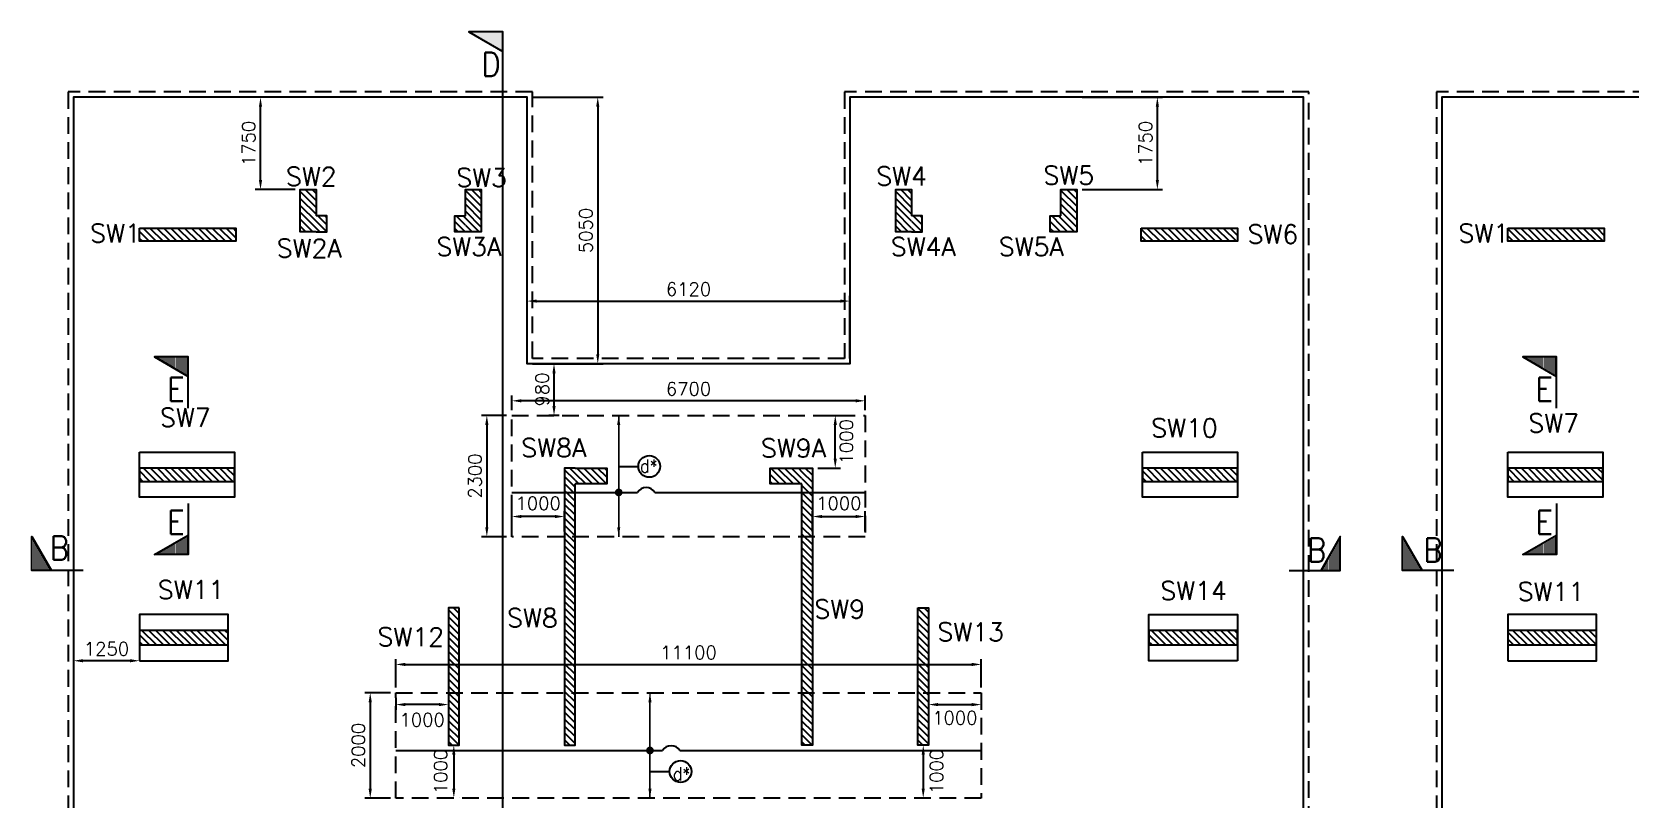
# Model space of a CAD drawing. Extents: x 493682 to 1244665, y -124941 to -2846.
# Drawn here: x 560956 to 591254, y -19614 to -5078 of the extents above; entities that cross this region are included whole.
import ezdxf
from ezdxf.lldxf.tags import DXFTag

# ---------------------------------------------------------------- set-up
doc = ezdxf.new("R2010")
doc.units = 0
doc.header["$MEASUREMENT"] = 0
doc.header["$PDMODE"] = 34
doc.header["$PDSIZE"] = 50
doc.linetypes.add('HIDDEN', pattern=[9.525, 6.35, -3.175])
for name, color, linetype in [('001 TOP VERTICAL STEEL', 183, 'Continuous'), ('001 X DIR.', 130, 'Continuous'), ('04 FOOTING', 2, 'Continuous'), ('04 NORMAL TEXT', 2, 'Continuous'), ('16 SECT-MKD', 1, 'Continuous'), ('16 SECT-NO', 1, 'Continuous'), ('18 COL. TEXT', 1, 'Continuous'), ('19 COLUMN', 1, 'Continuous'), ('21GRID CIRCLE', 5, 'Continuous'), ('22222', 63, 'Continuous'), ('25 hatch', 8, 'Continuous'), ('26 HT (PCC)', 8, 'Continuous'), ('RENF', 2, 'Continuous')]:
    doc.layers.add(name, color=color, linetype=linetype)
doc.styles.add('ROMAND', font='simplex.shx', dxfattribs={"width": 0.85})
doc.styles.add('ROMANS', font='simplex.shx')
tags = doc.linetypes.add('HIDDEN2', pattern=[0.1875, 0.125, -0.0625]).pattern_tags.tags
tags[6:7] = [DXFTag(74, 4), DXFTag(75, 0), DXFTag(340, '0'), DXFTag(46, 1.0), DXFTag(50, 0.0), DXFTag(44, 0.0), DXFTag(45, 0.0)]
tags[4:5] = [DXFTag(74, 4), DXFTag(75, 0), DXFTag(340, '0'), DXFTag(46, 1.0), DXFTag(50, 0.0), DXFTag(44, 0.0), DXFTag(45, 0.0)]
doc.dimstyles.new('SDU-II', dxfattribs={"dimscale": 100, "dimtxt": 2.5, "dimasz": 1.8, "dimexe": 1, "dimexo": 1, "dimgap": 1, "dimtad": 1, "dimdec": 0, "dimzin": 0, "dimdsep": 46, "dimtxsty": 'ROMANS', "dimcen": 0.09, "dimclrd": 5, "dimclre": 5, "dimclrt": 4, "dimadec": 0, "dimazin": 0, "dimtfac": 1, "dimtdec": 0, "dimtmove": 1, "dimatfit": 3, "dimfxl": 1, "dimtolj": 1, "dimtzin": 0, "dimlwd": 9, "dimlwe": 0, "dimarcsym": 1})
doc.dimstyles.get("Standard").update_dxf_attribs({"dimscale": 100, "dimtxt": 2.5, "dimasz": 1.8, "dimexe": 1, "dimexo": 1, "dimgap": 1, "dimtad": 1, "dimdec": 0, "dimzin": 0, "dimdsep": 46, "dimtxsty": 'ROMANS', "dimcen": 0, "dimclrd": 5, "dimclre": 5, "dimclrt": 4, "dimadec": 0, "dimazin": 0, "dimtfac": 1, "dimtdec": 4, "dimtofl": 0, "dimtmove": 2, "dimatfit": 3, "dimfxl": 1, "dimtolj": 1, "dimtzin": 0, "dimlwe": -1, "dimarcsym": 0})
pattern_1 = [(90, (642254.875, -47820.015), (-19.2, 4e-15), [0, -19.2])]
pattern_2 = [(90, (504462.125, -47820.015), (19.2, 4e-15), [0, -19.2])]
pattern_3 = [(90, (668241.508, -47820.015), (-19.2, 4e-15), [0, -19.2])]
pattern_4 = [(315, (-18882.915, -74416.34), (65.63609, 65.63609), [])]

# ---------------------------------------------------------------- blocks, each defined once
blk = doc.blocks.new('*D11')
at = {"color": 5, "linetype": 'Continuous', "transparency": 16777216}
for p, q in [((567754, -17600), (567269, -17600)), ((567754, -19600), (567269, -19600))]:
    blk.add_line(p, q, dxfattribs=at)
at = {"color": 5, "linetype": 'Continuous', "lineweight": -2, "transparency": 16777216}
blk.add_line((567369, -17780), (567369, -19420), dxfattribs=at)
at = {"color": 5, "transparency": 16777216}
for points in [[(567399, -17780), (567339, -17780), (567369, -17600)], [(567339, -19420), (567399, -19420), (567369, -19600)]]:
    blk.add_solid(points, dxfattribs=at)
at = {"layer": 'DEFPOINTS', "color": 0, "transparency": 16777216}
for p in [(567854, -17600), (567369, -19600), (567854, -19600)]:
    blk.add_point(p, dxfattribs=at)
at = {"color": 4, "transparency": 16777216, "insert": (567144, -18600), "char_height": 250, "attachment_point": 5, "rotation": 90, "style": 'ROMANS'}
blk.add_mtext('\\A1;2000', dxfattribs=at)
blk = doc.blocks.new('*D14')
at = {"color": 5, "linetype": 'Continuous', "transparency": 16777216}
for p, q in [((570954, -11364), (570754, -11364)), ((570954, -12344), (570754, -12344))]:
    blk.add_line(p, q, dxfattribs=at)
at = {"color": 5, "linetype": 'Continuous', "lineweight": -2, "transparency": 16777216}
blk.add_line((570854, -12164), (570854, -11544), dxfattribs=at)
at = {"color": 5, "transparency": 16777216}
for points in [[(570884, -11544), (570824, -11544), (570854, -11364)], [(570824, -12164), (570884, -12164), (570854, -12344)]]:
    blk.add_solid(points, dxfattribs=at)
at = {"layer": 'DEFPOINTS', "color": 0, "transparency": 16777216}
for p in [(570854, -11364), (571054, -11364), (571054, -12344)]:
    blk.add_point(p, dxfattribs=at)
at = {"color": 4, "transparency": 16777216, "insert": (570629, -11854), "char_height": 250, "attachment_point": 5, "rotation": 90, "style": 'ROMANS'}
blk.add_mtext('\\A1;980', dxfattribs=at)
blk = doc.blocks.new('zw$DB44')
at = {"layer": '25 hatch', "linetype": 'Continuous', "ltscale": 5}
h = blk.add_hatch(dxfattribs=at)
h.set_pattern_fill('ANSI31', color=256, scale=29.235733, angle=270, style=0)
h.set_pattern_definition(pattern_4)
h.paths.add_polyline_path([(-150, 0), (150, 0), (150, -800), (-150, -800)])
h = blk.add_hatch(dxfattribs=at)
h.set_pattern_fill('ANSI31', color=256, scale=29.235733, angle=270, style=0)
h.set_pattern_definition(pattern_4)
h.paths.add_polyline_path([(14270, 0), (14570, 0), (14570, -800), (14270, -800)])
h = blk.add_hatch(dxfattribs=at)
h.set_pattern_fill('ANSI31', color=256, scale=29.235733, angle=270, style=0)
h.set_pattern_definition(pattern_4)
h.paths.add_polyline_path([(2980, 0), (3280, 0), (3280, -800), (2980, -800)])
h = blk.add_hatch(dxfattribs=at)
h.set_pattern_fill('ANSI31', color=256, scale=29.235733, angle=270, style=0)
h.set_pattern_definition(pattern_4)
h.paths.add_polyline_path([(11140, 0), (11440, 0), (11440, -800), (11140, -800)])
h = blk.add_hatch(dxfattribs=at)
h.set_pattern_fill('ANSI31', color=256, scale=29.235733, angle=270, style=0)
h.set_pattern_definition(pattern_4)
h.paths.add_polyline_path([(150, -800), (350, -800), (350, -500), (150, -500)])
h = blk.add_hatch(dxfattribs=at)
h.set_pattern_fill('ANSI31', color=256, scale=29.235733, angle=270, style=0)
h.set_pattern_definition(pattern_4)
h.paths.add_polyline_path([(2780, -500), (2980, -500), (2980, -800), (2780, -800)])
h = blk.add_hatch(dxfattribs=at)
h.set_pattern_fill('ANSI31', color=256, scale=29.235733, angle=270, style=0)
h.set_pattern_definition(pattern_4)
h.paths.add_polyline_path([(11440, -800), (11640, -800), (11640, -500), (11440, -500)])
h = blk.add_hatch(dxfattribs=at)
h.set_pattern_fill('ANSI31', color=256, scale=29.235733, angle=270, style=0)
h.set_pattern_definition(pattern_4)
h.paths.add_polyline_path([(14270, -800), (14070, -800), (14070, -500), (14270, -500)])
h = blk.add_hatch(dxfattribs=at)
h.set_pattern_fill('ANSI31', color=256, scale=29.235733, angle=270, style=0)
h.set_pattern_definition(pattern_4)
h.paths.add_polyline_path([(-3200, -731), (-1370, -731), (-1370, -981), (-3200, -981)])
h = blk.add_hatch(dxfattribs=at)
h.set_pattern_fill('ANSI31', color=256, scale=29.235733, angle=270, style=0)
h.set_pattern_definition(pattern_4)
h.paths.add_polyline_path([(15790, -731), (17620, -731), (17620, -981), (15790, -981)])
h = blk.add_hatch(dxfattribs=at)
h.set_pattern_fill('ANSI31', color=256, scale=29.235733, angle=270, style=0)
h.set_pattern_definition([(315, (-18882.915, -73966.34), (65.63609, 65.63609), [])])
h.paths.add_polyline_path([(-3200, -5530), (-3200, -5280), (-1400, -5280), (-1400, -5530)])
h = blk.add_hatch(dxfattribs=at)
h.set_pattern_fill('ANSI31', color=256, scale=29.235733, angle=270, style=0)
h.set_pattern_definition(pattern_4)
h.paths.add_polyline_path([(4860, -10530), (5060, -10530), (5060, -5280), (4860, -5280)])
h = blk.add_hatch(dxfattribs=at)
h.set_pattern_fill('ANSI31', color=256, scale=29.235733, angle=270, style=0)
h.set_pattern_definition(pattern_4)
h.paths.add_polyline_path([(5060, -5280), (5660, -5280), (5660, -5580), (5060, -5580)])
h = blk.add_hatch(dxfattribs=at)
h.set_pattern_fill('ANSI31', color=256, scale=29.235733, angle=270, style=0)
h.set_pattern_definition(pattern_4)
h.paths.add_polyline_path([(8760, -5280), (9360, -5280), (9360, -5580), (8760, -5580)])
h = blk.add_hatch(dxfattribs=at)
h.set_pattern_fill('ANSI31', color=256, scale=29.235733, angle=270, style=0)
h.set_pattern_definition(pattern_4)
h.paths.add_polyline_path([(9360, -5280), (9560, -5280), (9560, -10530), (9360, -10530)])
h = blk.add_hatch(dxfattribs=at)
h.set_pattern_fill('ANSI31', color=256, scale=29.235733, angle=270, style=0)
h.set_pattern_definition([(315, (137.085, -73966.34), (65.63609, 65.63609), [])])
h.paths.add_polyline_path([(15820, -5530), (15820, -5280), (17620, -5280), (17620, -5530)])
h = blk.add_hatch(dxfattribs=at)
h.set_pattern_fill('ANSI31', color=256, scale=29.235733, angle=270, style=0)
h.set_pattern_definition(pattern_4)
h.paths.add_polyline_path([(2860, -7930), (2660, -7930), (2660, -10530), (2860, -10530)])
h = blk.add_hatch(dxfattribs=at)
h.set_pattern_fill('ANSI31', color=256, scale=29.235733, angle=270, style=0)
h.set_pattern_definition(pattern_4)
h.paths.add_polyline_path([(11560, -7930), (11760, -7930), (11760, -10530), (11560, -10530)])
h = blk.add_hatch(dxfattribs=at)
h.set_pattern_fill('ANSI31', color=256, scale=29.235733, angle=270, style=0)
h.set_pattern_definition([(315, (-18882.915, -74841.34), (65.63609, 65.63609), [])])
h.paths.add_polyline_path([(-1520, -8630), (-1520, -8355), (-3200, -8355), (-3200, -8630)])
h = blk.add_hatch(dxfattribs=at)
h.set_pattern_fill('ANSI31', color=256, scale=29.235733, angle=270, style=0)
h.set_pattern_definition([(315, (257.085, -74841.34), (65.63609, 65.63609), [])])
h.paths.add_polyline_path([(17620, -8630), (17620, -8355), (15940, -8355), (15940, -8630)])
at = {"layer": '19 COLUMN'}
for points in [[(150, -800), (-150, -800), (-150, 0), (150, 0), (150, -500)], [(14270, -500), (14270, 0), (14570, 0), (14570, -800), (14270, -800)], [(2980, -500), (2980, 0), (3280, 0), (3280, -800), (2980, -800)], [(11440, -800), (11140, -800), (11140, 0), (11440, 0), (11440, -500)], [(150, -800), (350, -800), (350, -500), (150, -500)], [(2980, -800), (2780, -800), (2780, -500), (2980, -500)], [(11440, -800), (11640, -800), (11640, -500), (11440, -500)], [(14270, -800), (14070, -800), (14070, -500), (14270, -500)], [(5060, -5280), (4860, -5280), (4860, -10530), (5060, -10530), (5060, -5580)], [(5060, -5280), (5660, -5280), (5660, -5580), (5060, -5580)], [(9360, -5580), (8760, -5580), (8760, -5280), (9360, -5280)], [(9360, -5280), (9560, -5280), (9560, -10530), (9360, -10530), (9360, -5580)]]:
    blk.add_lwpolyline(points, dxfattribs=at)
for points in [[(-3200, -731), (-1370, -731), (-1370, -981), (-3200, -981)], [(15790, -731), (17620, -731), (17620, -981), (15790, -981)], [(-3200, -4980), (-1400, -4980), (-1400, -5830), (-3200, -5830)], [(15820, -4980), (17620, -4980), (17620, -5830), (15820, -5830)], [(-1400, -5530), (-1400, -5280), (-3200, -5280), (-3200, -5530)], [(17620, -5530), (17620, -5280), (15820, -5280), (15820, -5530)], [(-3200, -8930), (-1520, -8930), (-1520, -8055), (-3200, -8055)], [(2860, -7930), (2660, -7930), (2660, -10530), (2860, -10530)], [(11560, -7930), (11760, -7930), (11760, -10530), (11560, -10530)], [(17620, -8930), (15940, -8930), (15940, -8055), (17620, -8055)], [(-1520, -8630), (-1520, -8355), (-3200, -8355), (-3200, -8630)], [(17620, -8630), (17620, -8355), (15940, -8355), (15940, -8630)]]:
    blk.add_lwpolyline(points, close=True, dxfattribs=at)
blk = doc.blocks.new('*D45')
at = {"color": 5, "linetype": 'Continuous', "transparency": 16777216}
for p, q in [((567854, -17500), (567854, -16964)), ((578954, -17500), (578954, -16964))]:
    blk.add_line(p, q, dxfattribs=at)
at = {"color": 5, "linetype": 'Continuous', "lineweight": -2, "transparency": 16777216}
blk.add_line((568034, -17064), (578774, -17064), dxfattribs=at)
at = {"color": 5, "transparency": 16777216}
for points in [[(568034, -17034), (568034, -17094), (567854, -17064)], [(578774, -17094), (578774, -17034), (578954, -17064)]]:
    blk.add_solid(points, dxfattribs=at)
at = {"layer": 'DEFPOINTS', "color": 0, "transparency": 16777216}
for p in [(578954, -17064), (567854, -17600), (578954, -17600)]:
    blk.add_point(p, dxfattribs=at)
at = {"color": 4, "transparency": 16777216, "insert": (573404, -16839), "char_height": 250, "attachment_point": 5, "style": 'ROMANS'}
blk.add_mtext('\\A1;{11100}', dxfattribs=at)
blk = doc.blocks.new('*D236')
at = {"color": 5, "lineweight": -2, "transparency": 16777216}
blk.add_line((568954, -18774), (568954, -19415), dxfattribs=at)
at = {"color": 5, "transparency": 16777216}
for p, q in [((569054, -18594), (569054, -18594)), ((569054, -19595), (569054, -19595))]:
    blk.add_line(p, q, dxfattribs=at)
for points in [[(568984, -18774), (568924, -18774), (568954, -18594)], [(568924, -19415), (568984, -19415), (568954, -19595)]]:
    blk.add_solid(points, dxfattribs=at)
at = {"layer": 'DEFPOINTS', "color": 0, "transparency": 16777216}
for p in [(568954, -18594), (568954, -19595), (568954, -19595)]:
    blk.add_point(p, dxfattribs=at)
at = {"color": 4, "transparency": 16777216, "insert": (568704, -19094), "char_height": 250, "attachment_point": 5, "rotation": 90, "style": 'ROMANS'}
blk.add_mtext('\\A1;1000', dxfattribs=at)
blk = doc.blocks.new('*D237')
at = {"color": 5, "transparency": 16777216}
for p, q in [((567854, -17695), (567854, -17925)), ((568853, -17695), (568853, -17925))]:
    blk.add_line(p, q, dxfattribs=at)
at = {"color": 5, "lineweight": -2, "transparency": 16777216}
blk.add_line((568673, -17825), (568034, -17825), dxfattribs=at)
at = {"color": 5, "transparency": 16777216}
for points in [[(568034, -17795), (568034, -17855), (567854, -17825)], [(568673, -17855), (568673, -17795), (568853, -17825)]]:
    blk.add_solid(points, dxfattribs=at)
at = {"layer": 'DEFPOINTS', "color": 0, "transparency": 16777216}
for p in [(567854, -17595), (567854, -17825), (568853, -17595)]:
    blk.add_point(p, dxfattribs=at)
at = {"color": 4, "transparency": 16777216, "insert": (568353, -18114), "char_height": 250, "attachment_point": 5, "style": 'ROMANS'}
blk.add_mtext('\\A1;1000', dxfattribs=at)
blk = doc.blocks.new('*D238')
at = {"color": 5, "lineweight": -2, "transparency": 16777216}
blk.add_line((577854, -18774), (577854, -19415), dxfattribs=at)
at = {"color": 5, "transparency": 16777216}
for p, q in [((577954, -18594), (577954, -18594)), ((577954, -19595), (577954, -19595))]:
    blk.add_line(p, q, dxfattribs=at)
for points in [[(577884, -18774), (577824, -18774), (577854, -18594)], [(577824, -19415), (577884, -19415), (577854, -19595)]]:
    blk.add_solid(points, dxfattribs=at)
at = {"layer": 'DEFPOINTS', "color": 0, "transparency": 16777216}
for p in [(577854, -18594), (577854, -19595), (577854, -19595)]:
    blk.add_point(p, dxfattribs=at)
at = {"color": 4, "transparency": 16777216, "insert": (578104, -19094), "char_height": 250, "attachment_point": 5, "rotation": 90, "style": 'ROMANS'}
blk.add_mtext('\\A1;1000', dxfattribs=at)
blk = doc.blocks.new('*D239')
at = {"color": 5, "transparency": 16777216}
for p, q in [((577954, -17695), (577954, -17925)), ((578954, -17695), (578954, -17925))]:
    blk.add_line(p, q, dxfattribs=at)
at = {"color": 5, "lineweight": -2, "transparency": 16777216}
blk.add_line((578134, -17825), (578774, -17825), dxfattribs=at)
at = {"color": 5, "transparency": 16777216}
for points in [[(578134, -17795), (578134, -17855), (577954, -17825)], [(578774, -17855), (578774, -17795), (578954, -17825)]]:
    blk.add_solid(points, dxfattribs=at)
at = {"layer": 'DEFPOINTS', "color": 0, "transparency": 16777216}
for p in [(577954, -17595), (578954, -17595), (578954, -17825)]:
    blk.add_point(p, dxfattribs=at)
at = {"color": 4, "transparency": 16777216, "insert": (578454, -18077), "char_height": 250, "attachment_point": 5, "style": 'ROMANS'}
blk.add_mtext('\\A1;1000', dxfattribs=at)
blk = doc.blocks.new('*D240')
at = {"color": 5, "transparency": 16777216}
for p, q in [((575854, -12344), (576286, -12344)), ((575854, -13344), (576286, -13344))]:
    blk.add_line(p, q, dxfattribs=at)
at = {"color": 5, "lineweight": -2, "transparency": 16777216}
blk.add_line((576186, -13164), (576186, -12524), dxfattribs=at)
at = {"color": 5, "transparency": 16777216}
for points in [[(576216, -12524), (576156, -12524), (576186, -12344)], [(576156, -13164), (576216, -13164), (576186, -13344)]]:
    blk.add_solid(points, dxfattribs=at)
at = {"layer": 'DEFPOINTS', "color": 0, "transparency": 16777216}
for p in [(575754, -12344), (576186, -12344), (575754, -13344)]:
    blk.add_point(p, dxfattribs=at)
at = {"color": 4, "transparency": 16777216, "insert": (576397, -12844), "char_height": 250, "attachment_point": 5, "rotation": 90, "style": 'ROMANS'}
blk.add_mtext('\\A1;1000', dxfattribs=at)
blk = doc.blocks.new('*D241')
at = {"color": 5, "transparency": 16777216}
for p, q in [((575754, -14544), (575754, -14161)), ((576754, -14544), (576754, -14161))]:
    blk.add_line(p, q, dxfattribs=at)
at = {"color": 5, "lineweight": -2, "transparency": 16777216}
blk.add_line((575934, -14261), (576574, -14261), dxfattribs=at)
at = {"color": 5, "transparency": 16777216}
for points in [[(575934, -14231), (575934, -14291), (575754, -14261)], [(576574, -14291), (576574, -14231), (576754, -14261)]]:
    blk.add_solid(points, dxfattribs=at)
at = {"layer": 'DEFPOINTS', "color": 0, "transparency": 16777216}
for p in [(576754, -14261), (575754, -14644), (576754, -14644)]:
    blk.add_point(p, dxfattribs=at)
at = {"color": 4, "transparency": 16777216, "insert": (576254, -14011), "char_height": 250, "attachment_point": 5, "style": 'ROMANS'}
blk.add_mtext('\\A1;1000', dxfattribs=at)
blk = doc.blocks.new('*D242')
at = {"color": 5, "transparency": 16777216}
for p, q in [((570054, -14544), (570054, -14161)), ((571054, -14544), (571054, -14161))]:
    blk.add_line(p, q, dxfattribs=at)
at = {"color": 5, "lineweight": -2, "transparency": 16777216}
blk.add_line((570874, -14261), (570234, -14261), dxfattribs=at)
at = {"color": 5, "transparency": 16777216}
for points in [[(570234, -14231), (570234, -14291), (570054, -14261)], [(570874, -14291), (570874, -14231), (571054, -14261)]]:
    blk.add_solid(points, dxfattribs=at)
at = {"layer": 'DEFPOINTS', "color": 0, "transparency": 16777216}
for p in [(570054, -14261), (570054, -14644), (571054, -14644)]:
    blk.add_point(p, dxfattribs=at)
at = {"color": 4, "transparency": 16777216, "insert": (570554, -14011), "char_height": 250, "attachment_point": 5, "style": 'ROMANS'}
blk.add_mtext('\\A1;1000', dxfattribs=at)
blk = doc.blocks.new('*D311')
at = {"color": 5, "transparency": 16777216}
for p, q in [((570054, -12244), (570054, -11968)), ((576754, -12244), (576754, -11968))]:
    blk.add_line(p, q, dxfattribs=at)
at = {"color": 5, "lineweight": -2, "transparency": 16777216}
blk.add_line((576574, -12068), (570234, -12068), dxfattribs=at)
at = {"color": 5, "transparency": 16777216}
for points in [[(570234, -12038), (570234, -12098), (570054, -12068)], [(576574, -12098), (576574, -12038), (576754, -12068)]]:
    blk.add_solid(points, dxfattribs=at)
at = {"layer": 'DEFPOINTS', "color": 0, "transparency": 16777216}
for p in [(570054, -12068), (570054, -12344), (576754, -12344)]:
    blk.add_point(p, dxfattribs=at)
at = {"color": 4, "transparency": 16777216, "insert": (573404, -11843), "char_height": 250, "attachment_point": 5, "style": 'ROMANS'}
blk.add_mtext('\\A1;6700', dxfattribs=at)
blk = doc.blocks.new('*D312')
at = {"color": 5, "transparency": 16777216}
for p, q in [((569954, -12344), (569480, -12344)), ((569954, -14644), (569480, -14644))]:
    blk.add_line(p, q, dxfattribs=at)
at = {"color": 5, "lineweight": -2, "transparency": 16777216}
blk.add_line((569580, -12524), (569580, -14464), dxfattribs=at)
at = {"color": 5, "transparency": 16777216}
for points in [[(569610, -12524), (569550, -12524), (569580, -12344)], [(569550, -14464), (569610, -14464), (569580, -14644)]]:
    blk.add_solid(points, dxfattribs=at)
at = {"layer": 'DEFPOINTS', "color": 0, "transparency": 16777216}
for p in [(570054, -12344), (569580, -14644), (570054, -14644)]:
    blk.add_point(p, dxfattribs=at)
at = {"color": 4, "transparency": 16777216, "insert": (569355, -13494), "char_height": 250, "attachment_point": 5, "rotation": 90, "style": 'ROMANS'}
blk.add_mtext('\\A1;2300', dxfattribs=at)
blk = doc.blocks.new('*D332')
at = {"layer": '22222', "color": 5, "transparency": 16777216}
for p, q in [((570444, -6314), (571783, -6314)), ((570444, -11364), (571783, -11364))]:
    blk.add_line(p, q, dxfattribs=at)
at = {"layer": '22222', "color": 5, "lineweight": -2, "transparency": 16777216}
blk.add_line((571683, -6494), (571683, -11184), dxfattribs=at)
at = {"layer": '22222', "color": 5, "transparency": 16777216}
for points in [[(571713, -6494), (571653, -6494), (571683, -6314)], [(571653, -11184), (571713, -11184), (571683, -11364)]]:
    blk.add_solid(points, dxfattribs=at)
at = {"layer": 'DEFPOINTS', "color": 0, "transparency": 16777216}
for p in [(570344, -6314), (570344, -11364), (571683, -11364)]:
    blk.add_point(p, dxfattribs=at)
at = {"layer": '22222', "color": 4, "transparency": 16777216, "insert": (571458, -8839), "char_height": 250, "attachment_point": 5, "rotation": 90, "style": 'ROMANS'}
blk.add_mtext('\\A1;5050', dxfattribs=at)
blk = doc.blocks.new('*D331')
at = {"color": 5, "transparency": 16777216}
for p, q in [((570344, -11264), (570344, -10078)), ((576463, -11264), (576463, -10078))]:
    blk.add_line(p, q, dxfattribs=at)
at = {"color": 5, "lineweight": -2, "transparency": 16777216}
blk.add_line((570524, -10178), (576283, -10178), dxfattribs=at)
at = {"color": 5, "transparency": 16777216}
for points in [[(570524, -10148), (570524, -10208), (570344, -10178)], [(576283, -10208), (576283, -10148), (576463, -10178)]]:
    blk.add_solid(points, dxfattribs=at)
at = {"layer": 'DEFPOINTS', "color": 0, "transparency": 16777216}
for p in [(576463, -10178), (570344, -11364), (576463, -11364)]:
    blk.add_point(p, dxfattribs=at)
at = {"color": 4, "transparency": 16777216, "insert": (573403, -9953), "char_height": 250, "attachment_point": 5, "style": 'ROMANS'}
blk.add_mtext('\\A1;6120', dxfattribs=at)
blk = doc.blocks.new('*D339')
at = {"color": 5, "transparency": 16777216}
for p, q in [((561744, -16894), (561744, -16894)), ((562994, -16894), (562994, -16894))]:
    blk.add_line(p, q, dxfattribs=at)
at = {"color": 5, "lineweight": -2, "transparency": 16777216}
blk.add_line((562814, -16994), (561924, -16994), dxfattribs=at)
at = {"color": 5, "transparency": 16777216}
for points in [[(561924, -16964), (561924, -17024), (561744, -16994)], [(562814, -17024), (562814, -16964), (562994, -16994)]]:
    blk.add_solid(points, dxfattribs=at)
at = {"layer": 'DEFPOINTS', "color": 0, "transparency": 16777216}
for p in [(561744, -16994), (561744, -16994), (562994, -16994)]:
    blk.add_point(p, dxfattribs=at)
at = {"color": 4, "transparency": 16777216, "insert": (562369, -16769), "char_height": 250, "attachment_point": 5, "style": 'ROMANS'}
blk.add_mtext('\\A1;1250', dxfattribs=at)
blk = doc.blocks.new('*D340')
at = {"color": 5, "transparency": 16777216}
for p, q in [((580864, -6314), (582393, -6314)), ((580864, -8064), (582393, -8064))]:
    blk.add_line(p, q, dxfattribs=at)
at = {"color": 5, "lineweight": -2, "transparency": 16777216}
blk.add_line((582293, -7884), (582293, -6494), dxfattribs=at)
at = {"color": 5, "transparency": 16777216}
for points in [[(582323, -6494), (582263, -6494), (582293, -6314)], [(582263, -7884), (582323, -7884), (582293, -8064)]]:
    blk.add_solid(points, dxfattribs=at)
at = {"layer": 'DEFPOINTS', "color": 0, "transparency": 16777216}
for p in [(580764, -6314), (582293, -6314), (580764, -8064)]:
    blk.add_point(p, dxfattribs=at)
at = {"color": 4, "transparency": 16777216, "insert": (582068, -7189), "char_height": 250, "attachment_point": 5, "rotation": 90, "style": 'ROMANS'}
blk.add_mtext('\\A1;1750', dxfattribs=at)
blk = doc.blocks.new('*D346')
at = {"color": 5, "transparency": 16777216}
for p, q in [((565944, -6314), (565189, -6314)), ((565944, -8064), (565189, -8064))]:
    blk.add_line(p, q, dxfattribs=at)
at = {"color": 5, "lineweight": -2, "transparency": 16777216}
blk.add_line((565289, -7884), (565289, -6494), dxfattribs=at)
at = {"color": 5, "transparency": 16777216}
for points in [[(565319, -6494), (565259, -6494), (565289, -6314)], [(565259, -7884), (565319, -7884), (565289, -8064)]]:
    blk.add_solid(points, dxfattribs=at)
at = {"layer": 'DEFPOINTS', "color": 0, "transparency": 16777216}
for p in [(565289, -6314), (566044, -6314), (566044, -8064)]:
    blk.add_point(p, dxfattribs=at)
at = {"color": 4, "transparency": 16777216, "insert": (565064, -7189), "char_height": 250, "attachment_point": 5, "rotation": 90, "style": 'ROMANS'}
blk.add_mtext('\\A1;1750', dxfattribs=at)

msp = doc.modelspace()

# ---------------------------------------------------------------- hatches: boundary and pattern name
at = {"layer": '16 SECT-MKD'}
h = msp.add_hatch(dxfattribs=at)
h.set_pattern_fill('SQDOTS', color=1, scale=19.2, angle=180, style=0)
h.set_pattern_definition([(180, (602418.781, -86376.788), (-5e-15, 19.2), [0, -19.2])])
h.paths.add_polyline_path([(569880.7, -5078), (569880.7, -5447.8), (569240.1, -5078)])
h = msp.add_hatch(dxfattribs=at)
h.set_pattern_fill('SQDOTS', color=1, scale=19.2, angle=180, style=0)
h.set_pattern_definition([(180, (596458.281, -92535.799), (-5e-15, 19.2), [0, -19.2])])
h.paths.add_polyline_path([(563920.2, -11237), (563920.2, -11606.8), (563279.6, -11237)])
h = msp.add_hatch(dxfattribs=at)
h.set_pattern_fill('SQDOTS', color=1, scale=19.2, angle=180, style=0)
h.set_pattern_definition([(180, (622400.86, -92535.799), (-5e-15, 19.2), [0, -19.2])])
h.paths.add_polyline_path([(589862.8, -11237), (589862.8, -11606.8), (589222.2, -11237)])
h = msp.add_hatch(dxfattribs=at)
h.set_pattern_fill('SQDOTS', color=1, scale=19.2, angle=90, style=0)
h.set_pattern_definition(pattern_1)
h.paths.add_polyline_path([(560956.1, -15281.9), (561325.9, -15281.9), (560956.1, -14641.3)])
h = msp.add_hatch(dxfattribs=at)
h.set_pattern_fill('SQDOTS', color=1, scale=19.2, angle=90, style=0)
h.set_pattern_definition(pattern_1)
h.paths.add_polyline_path([(560956.1, -15281.9), (561325.9, -15281.9), (560956.1, -14641.3)])
h = msp.add_hatch(dxfattribs=at)
h.set_pattern_fill('SQDOTS', color=1, scale=19.2, angle=180, style=0)
h.set_pattern_definition([(180, (596458.281, 66317.293), (-5e-15, -19.2), [0, -19.2])])
h.paths.add_polyline_path([(563920.2, -14981.5), (563920.2, -14611.7), (563279.6, -14981.5)])
h = msp.add_hatch(dxfattribs=at)
h.set_pattern_fill('SQDOTS', color=1, scale=19.2, angle=90, style=0)
h.set_pattern_definition(pattern_2)
h.paths.add_polyline_path([(585760.9, -15281.9), (585391.1, -15281.9), (585760.9, -14641.3)])
h = msp.add_hatch(dxfattribs=at)
h.set_pattern_fill('SQDOTS', color=1, scale=19.2, angle=90, style=0)
h.set_pattern_definition(pattern_2)
h.paths.add_polyline_path([(585760.9, -15281.9), (585391.1, -15281.9), (585760.9, -14641.3)])
h = msp.add_hatch(dxfattribs=at)
h.set_pattern_fill('SQDOTS', color=1, scale=19.2, angle=90, style=0)
h.set_pattern_definition(pattern_3)
h.paths.add_polyline_path([(586942.7, -15281.9), (587312.5, -15281.9), (586942.7, -14641.3)])
h = msp.add_hatch(dxfattribs=at)
h.set_pattern_fill('SQDOTS', color=1, scale=19.2, angle=90, style=0)
h.set_pattern_definition(pattern_3)
h.paths.add_polyline_path([(586942.7, -15281.9), (587312.5, -15281.9), (586942.7, -14641.3)])
h = msp.add_hatch(dxfattribs=at)
h.set_pattern_fill('SQDOTS', color=1, scale=19.2, angle=180, style=0)
h.set_pattern_definition([(180, (622400.86, 66317.293), (-5e-15, -19.2), [0, -19.2])])
h.paths.add_polyline_path([(589862.8, -14981.5), (589862.8, -14611.7), (589222.2, -14981.5)])

# ---------------------------------------------------------------- linework, layer by layer
at = {"color": 63}
msp.add_line((569880.7, -30839.9), (569880.7, -6048), dxfattribs=at)
at = {"color": 5}
for p, q in [((572080.2, -13310.4, 0), (572453.5, -13310.4, 0)), ((572672.7, -19093.2, 0), (573046, -19093.2, 0))]:
    msp.add_line(p, q, dxfattribs=at)
at = {"layer": '001 TOP VERTICAL STEEL', "color": 183, "linetype": 'HIDDEN', "ltscale": 50}
msp.add_lwpolyline([(570053.6, -12344), (576754, -12344), (576754, -14644), (570053.6, -14644)], close=True, dxfattribs=at)
at = {"layer": '001 TOP VERTICAL STEEL', "color": 183, "linetype": 'HIDDEN', "ltscale": 50, "elevation": 0}
msp.add_lwpolyline([(578953.5, -19599.7), (567854.1, -19599.7), (567854.1, -17599.6), (578953.5, -17599.6)], close=True, dxfattribs=at)
at = {"layer": '001 X DIR.', "color": 130, "linetype": 'Continuous', "ltscale": 2000}
for p, q in [((570053.6, -13803.9), (572438.5, -13803.9)), ((572762.3, -13803.9), (576754, -13806.9, 0)), ((567853.8, -18694.6, 0), (572913.5, -18694.6, 0)), ((573237.4, -18694.6, 0), (578953.5, -18694.6, 0))]:
    msp.add_line(p, q, dxfattribs=at)
for centre in [(572600.4, -13902), (573075.5, -18792.8, 0)]:
    msp.add_arc(centre, 189.3, 31.21705, 148.78295, dxfattribs=at)
at = {"layer": '04 FOOTING', "linetype": 'Continuous', "ltscale": 1500, "elevation": 0}
for points in [[(561743.6, -56084.2), (561919.6, -56183.8), (562176.6, -56320.9), (562777.3, -56605.6), (563304.3, -56825.5), (563989.8, -57084.3), (564756.7, -57274.4), (565607.1, -57426.5), (566201.7, -57505.6), (566730.1, -57559.5), (567144, -57594), (571298.6, -57594), (571298.2, -53644), (575508.4, -53644), (575508.4, -57594), (585063.8, -57594), (585063.8, -6314), (576463.4, -6314), (576463.4, -11364), (570343.6, -11364), (570343.6, -6314), (561743.6, -6314)], [(587686.2, -56084.2), (587862.2, -56183.8), (588119.1, -56320.9), (588719.9, -56605.6), (589246.9, -56825.5), (589932.4, -57084.3), (590699.3, -57274.4), (591549.6, -57426.5), (592144.3, -57505.6), (592672.7, -57559.5), (593086.6, -57594), (597241.2, -57594), (597240.8, -53644), (601451, -53644), (601451, -57594), (611006.4, -57594), (611006.4, -6314), (602406, -6314), (602406, -11364), (596286.2, -11364), (596286.2, -6314), (587686.2, -6314)]]:
    msp.add_lwpolyline(points, close=True, dxfattribs=at)
at = {"layer": '16 SECT-MKD', "color": 1}
for points, elevation in [([(569880.7, -5837.2), (569880.7, -5078), (569240.1, -5078), (569880.7, -5447.8)], 280511.7), ([(563920.2, -11996.2), (563920.2, -11237), (563279.6, -11237), (563920.2, -11606.8)], 280511.7), ([(563920.2, -12207), (563920.2, -11237), (563279.6, -11237), (563920.2, -11606.8)], 0), ([(589862.8, -11996.2), (589862.8, -11237), (589222.2, -11237), (589862.8, -11606.8)], 280511.7), ([(589862.8, -12207), (589862.8, -11237), (589222.2, -11237), (589862.8, -11606.8)], 0), ([(563920.2, -14011.5), (563920.2, -14981.5), (563279.6, -14981.5), (563920.2, -14611.7)], 0), ([(563920.2, -14222.3), (563920.2, -14981.5), (563279.6, -14981.5), (563920.2, -14611.7)], 280511.7), ([(589862.8, -14011.5), (589862.8, -14981.5), (589222.2, -14981.5), (589862.8, -14611.7)], 0), ([(589862.8, -14222.3), (589862.8, -14981.5), (589222.2, -14981.5), (589862.8, -14611.7)], 280511.7), ([(561715.3, -15281.9), (560956.1, -15281.9), (560956.1, -14641.3), (561325.9, -15281.9)], 280511.7), ([(585001.7, -15281.9), (585760.9, -15281.9), (585760.9, -14641.3), (585391.1, -15281.9)], 280511.7), ([(587701.9, -15281.9), (586942.7, -15281.9), (586942.7, -14641.3), (587312.5, -15281.9)], 280511.7)]:
    msp.add_lwpolyline(points, dxfattribs=dict(at, elevation=elevation))
for points in [[(569880.7, -6048), (569880.7, -5078), (569240.1, -5078), (569880.7, -5447.8)], [(561926.1, -15281.9), (560956.1, -15281.9), (560956.1, -14641.3), (561325.9, -15281.9)], [(584790.9, -15281.9), (585760.9, -15281.9), (585760.9, -14641.3), (585391.1, -15281.9)], [(587912.7, -15281.9), (586942.7, -15281.9), (586942.7, -14641.3), (587312.5, -15281.9)]]:
    msp.add_lwpolyline(points, dxfattribs=at)
at = {"layer": '21GRID CIRCLE', "color": 5}
for centre in [(572659.9, -13310.4, 0), (573252.4, -19093.2, 0)]:
    msp.add_circle(centre, 206.4, dxfattribs=at)
at = {"layer": '26 HT (PCC)', "linetype": 'HIDDEN', "ltscale": 50, "elevation": 0}
for points in [[(561643.6, -56142.6), (561871.5, -56271.4), (562131.6, -56410.2), (562736.6, -56696.9), (563267.4, -56918.4), (563960, -57180), (564735.9, -57372.3), (565591.7, -57525.3), (566190, -57604.9), (566720.9, -57659.1), (567139.8, -57694), (571398.6, -57694), (571398.2, -53744), (575408.4, -53744), (575408.4, -57694), (585163.8, -57694), (585163.8, -6214), (576363.4, -6214), (576363.4, -11264), (570443.6, -11264), (570443.6, -6214), (561643.6, -6214)], [(587586.2, -56142.6), (587814.1, -56271.4), (588074.2, -56410.2), (588679.2, -56696.9), (589210, -56918.4), (589902.6, -57180), (590678.5, -57372.3), (591534.2, -57525.3), (592132.6, -57604.9), (592663.5, -57659.1), (593082.4, -57694), (597341.2, -57694), (597340.8, -53744), (601351, -53744), (601351, -57694), (611106.4, -57694), (611106.4, -6214), (602306, -6214), (602306, -11264), (596386.2, -11264), (596386.2, -6214), (587586.2, -6214)]]:
    msp.add_lwpolyline(points, close=True, dxfattribs=at)
at = {"layer": 'RENF', "linetype": 'HIDDEN2', "ltscale": 10, "const_width": 73.3}
msp.add_lwpolyline([(572096.1, -13770.9, 1), (572064.4, -13836.9, 1)], format="xyb", close=True, dxfattribs=at)
at = {"layer": 'RENF', "linetype": 'HIDDEN2', "ltscale": 10, "const_width": 73.3, "elevation": 0}
msp.add_lwpolyline([(572688.5, -18727.7, -1), (572656.8, -18661.6, -1)], format="xyb", close=True, dxfattribs=at)

# ---------------------------------------------------------------- block references
at = {"color": 1, "linetype": 'Continuous', "lineweight": 158}
for p in [(566193.5, -8064, 0), (592136.1, -8064, 0)]:
    msp.add_blockref('zw$DB44', p, dxfattribs=at)

# ---------------------------------------------------------------- texts
at = {"layer": '04 NORMAL TEXT', "color": 4, "style": 'ROMANS', "width": 0.9}
for p in [(572483.1, -13427.8, 0), (573104.1, -19260.3)]:
    msp.add_text('d*', height=250, dxfattribs=at).set_placement(p)
at = {"layer": '16 SECT-NO', "color": 1, "style": 'ROMAND', "width": 0.9}
for s, p in [('D', (569479.3, -5915.9)), ('E', (563518.8, -12074.9, 0)), ('E', (589461.4, -12074.9, 0)), ('E', (563518.8, -14593.6, 0)), ('E', (589461.4, -14593.6, 0)), ('B', (561293.7, -15082.2, 46178892832)), ('B', (585130.2, -15119.7, 46178892832)), ('B', (587336.4, -15119.7, 46178892832))]:
    msp.add_text(s, height=450, dxfattribs=at).set_placement(p)
at = {"layer": '18 COL. TEXT', "style": 'ROMANS'}
for s, p in [('SW2', (565771.6, -7990.7, 0)), ('SW3', (569001.8, -8013.4, 0)), ('SW4', (576962.9, -7984.4, 0)), ('SW5', (580134, -7969.5, 0)), ('SW1', (562059, -9067.6, -155652687430.6)), ('SW6', (584003.2, -9084.7, 0)), ('SW6', (584003.2, -9084.7, 0)), ('SW1', (588001.6, -9067.6, -155652687430.6)), ('SW2A', (565597.1, -9351.6, 0)), ('SW3A', (568623.5, -9322.6, 0)), ('SW4A', (577238.7, -9322.7, 0)), ('SW5A', (579286.5, -9322.6, 0)), ('SW7', (563383.4, -12558.7, 0)), ('SW10', (582176.9, -12758.2, 0)), ('SW7', (589326, -12666.2, 0)), ('SW8A', (570233.4, -13132.5, 0)), ('SW9A', (574776.7, -13138.8, 0)), ('SW11', (563341.6, -15823.5, -155652687430.6)), ('SW14', (582349.4, -15842, 0)), ('SW11', (589124.2, -15859, -155652687430.6)), ('SW8', (569964.1, -16356.9)), ('SW9', (575789.7, -16191.8, 0)), ('SW13', (578123.7, -16623.2, 0)), ('SW12', (567508.1, -16717.3))]:
    msp.add_text(s, height=350, dxfattribs=at).set_placement(p)

# ---------------------------------------------------------------- dimensions: what is measured, and where the dimension line sits
for base, p1, p2, picture, middle in [((565288.6, -6314), (566043.9, -8064, 0), (566043.8, -6314, 0), '*D346', (565063.6, -7189)), ((582292.7, -6314), (580763.9, -8064, 0), (580763.9, -6314, 0), '*D340', (582067.7, -7189))]:
    dim = msp.add_linear_dim(base=base, p1=p1, p2=p2, angle=90, dimstyle='Standard', override={"dimtdec": 0})
    dim.commit()
    dim.dimension.update_dxf_attribs({"geometry": picture, "text_midpoint": middle})
at = {"color": 63}
for base, p1, p2, picture, middle in [((576463.4, -10178.4), (570343.6, -11364), (576463.4, -11364), '*D331', (573403.5, -9953.4)), ((570053.6, -12067.7), (576754, -12344), (570053.6, -12344), '*D311', (573403.8, -11842.7))]:
    dim = msp.add_linear_dim(base=base, p1=p1, p2=p2, dimstyle='Standard', override={"dimtdec": 0}, dxfattribs=at)
    dim.commit()
    dim.dimension.update_dxf_attribs({"geometry": picture, "text_midpoint": middle})
at = {"color": 3, "linetype": 'Continuous'}
dim = msp.add_linear_dim(base=(570853.6, -11364), p1=(571053.5, -12344), p2=(571053.5, -11364), angle=90, dimstyle='Standard', override={"dimtdec": 0}, dxfattribs=at)
dim.commit()
dim.dimension.update_dxf_attribs({"geometry": '*D14', "text_midpoint": (570628.6, -11854)})
at = {"color": 63}
dim = msp.add_linear_dim(base=(569580.3, -14644), p1=(570053.6, -12344), p2=(570053.6, -14644), angle=90, dimstyle='Standard', override={"dimtdec": 0}, dxfattribs=at)
dim.commit()
dim.dimension.update_dxf_attribs({"geometry": '*D312', "text_midpoint": (569355.3, -13494)})
for base, p1, p2, angle, picture, middle in [((576185.8, -12344), (575753.5, -13344.3, 0), (575753.5, -12344), 270, '*D240', (576397.4, -12844.2)), ((570053.5926982, -14260.9483276), (571054.0926982, -14644.0028392), (570053.5926982, -14644.0028392), 180, '*D242', (570553.8426982, -14011.1593761)), ((578953.5, -17825.3), (577953.5, -17594.6, 0), (578953.5, -17594.6, 0), 180, '*D239', (578453.5, -18076.7)), ((568953.5, -19594.7), (568953.5, -18594.3, 0), (568953.5, -19594.7, 0), 270, '*D236', (568703.5, -19094.5)), ((577853.5, -19594.7), (577853.5, -18594.3, 0), (577853.5, -19594.7, 0), 270, '*D238', (578103.5, -19094.5))]:
    dim = msp.add_linear_dim(base=base, p1=p1, p2=p2, angle=angle, dimstyle='Standard', override={"dimtdec": 0}, dxfattribs=at)
    dim.commit()
    dim.dimension.update_dxf_attribs({"geometry": picture, "text_midpoint": middle, "dimtype": 160})
for base, p1, p2, picture, middle in [((576754, -14260.9483276), (575753.5, -14644.0028392), (576754, -14644.0028392), '*D241', (576253.75, -14011.1593761)), ((567853.5, -17825.3), (568853.5, -17594.6, 0), (567853.5, -17594.6, 0), '*D237', (568353.5, -18113.8))]:
    dim = msp.add_linear_dim(base=base, p1=p1, p2=p2, dimstyle='Standard', override={"dimtdec": 0}, dxfattribs=at)
    dim.commit()
    dim.dimension.update_dxf_attribs({"geometry": picture, "text_midpoint": middle, "dimtype": 160})
dim = msp.add_linear_dim(base=(561743.6, -16994), p1=(562993.9, -16994, 0), p2=(561743.6, -16994, 0), dimstyle='Standard', override={"dimtdec": 0})
dim.commit()
dim.dimension.update_dxf_attribs({"geometry": '*D339', "text_midpoint": (562368.7, -16769)})
at = {"color": 3, "linetype": 'Continuous'}
dim = msp.add_aligned_dim(p1=(567854.1, -17599.6, 0), p2=(578953.5, -17599.6, 0), distance=535.9, text='{11100}', dimstyle='Standard', override={"dimtxsty": 'ROMANS', "dimtdec": 0}, dxfattribs=at)
dim.commit()
dim.dimension.update_dxf_attribs({"geometry": '*D45', "text_midpoint": (573403.8, -16838.7, 0)})
dim = msp.add_aligned_dim(p1=(567854.1, -17599.6, 0), p2=(567854.1, -19599.7, 0), distance=-485.4, dimstyle='Standard', override={"dimtdec": 0}, dxfattribs=at)
dim.commit()
dim.dimension.update_dxf_attribs({"geometry": '*D11', "text_midpoint": (567143.6, -18599.7, 0)})
at = {"layer": '22222', "color": 63}
dim = msp.add_linear_dim(base=(571682.5, -11364), p1=(570343.6, -6314), p2=(570343.6, -11364), angle=90, dimstyle='Standard', override={"dimtdec": 0}, dxfattribs=at)
dim.commit()
dim.dimension.update_dxf_attribs({"geometry": '*D332', "text_midpoint": (571457.5, -8839)})

# ---------------------------------------------------------------- leaders
at = {"color": 7}
for points in [[(572080.2, -12344, 0), (572080.2, -14644, 0)], [(572080.2, -14644, 0), (572080.2, -12344, 0)], [(572672.7, -17599.6, 0), (572672.7, -19599.7, 0)], [(572672.7, -19599.7, 0), (572672.7, -17699.7, 0)]]:
    msp.add_leader(points, dimstyle='SDU-II', override={"dimgap": 1, "dimtad": 0}, dxfattribs=at)

doc.saveas('drawing.dxf')
